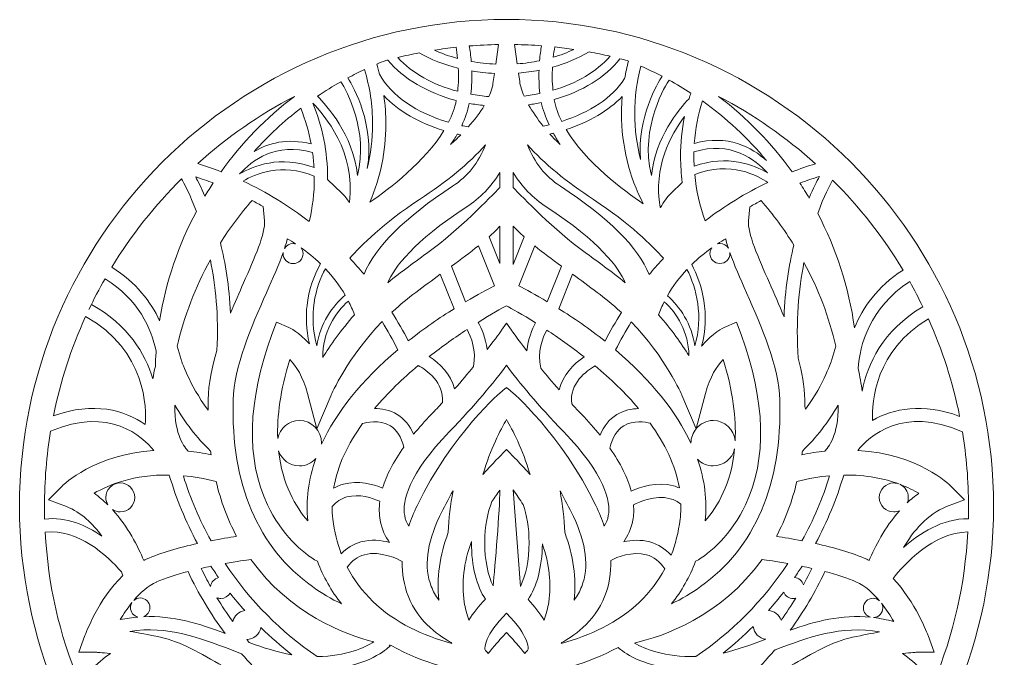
# Model space of a CAD drawing. Header units: millimetres. Extents: x -92 to 553, y -779 to 225.
# Drawn here: x 248.2 to 553, y 21.8 to 221.8 of the extents above; entities that cross this region are included whole.
import ezdxf

# ---------------------------------------------------------------- set-up
doc = ezdxf.new("R2010")
doc.units = ezdxf.units.MM
doc.header["$MEASUREMENT"] = 0
doc.layers.add('Layer 3', color=7, linetype='Continuous')

msp = doc.modelspace()

# ---------------------------------------------------------------- linework, layer by layer
at = {"layer": 'Layer 3', "lineweight": 0}
for points, knots in [([(400.56, 221.85), (316.52, 221.85), (248.16, 153.48), (248.16, 69.45), (248.16, -14.2), (316.11, -82.5), (399.7, -82.95), (399.7, -82.95), (401.47, -82.95), (401.47, -82.95), (485.03, -82.46), (552.96, -14.18), (552.96, 69.45), (552.96, 153.48), (484.59, 221.85), (400.56, 221.85)], [0, 0, 0, 0, 1, 1, 1, 2, 2, 2, 3, 3, 3, 4, 4, 4, 5, 5, 5, 5]), ([(398.06, 214.01), (398.06, 214.01), (397.18, 207.86), (397.18, 207.86), (394.57, 207.97), (392, 208.25), (389.51, 208.7), (389.36, 210.52), (389.15, 212.17), (388.91, 213.56), (391.94, 213.8), (394.99, 213.95), (398.06, 214.01)], [0, 0, 0, 0, 1, 1, 1, 2, 2, 2, 3, 3, 3, 4, 4, 4, 4]), ([(411.49, 213.61), (411.27, 212.27), (411.06, 210.68), (410.91, 208.94), (408.64, 208.47), (406.3, 208.12), (403.92, 207.94), (403.92, 207.94), (403.05, 214.01), (403.05, 214.01), (405.89, 213.96), (408.7, 213.82), (411.49, 213.61)], [0, 0, 0, 0, 1, 1, 1, 2, 2, 2, 3, 3, 3, 4, 4, 4, 4]), ([(373.22, 211.4), (376.89, 209.33), (381.03, 207.7), (385.48, 206.59), (385.59, 204.34), (385.56, 201.89), (385.28, 199.35), (377.53, 201.41), (370.93, 205.11), (366.55, 209.93), (368.75, 210.47), (370.97, 210.97), (373.22, 211.4)], [0, 0, 0, 0, 1, 1, 1, 2, 2, 2, 3, 3, 3, 4, 4, 4, 4]), ([(384.76, 213.16), (384.93, 212.14), (385.1, 210.96), (385.24, 209.66), (382.7, 210.34), (380.27, 211.2), (377.99, 212.23), (380.23, 212.59), (382.49, 212.91), (384.76, 213.16)], [0, 0, 0, 0, 1, 1, 1, 2, 2, 2, 3, 3, 3, 3]), ([(414.94, 206.93), (419.1, 208.07), (422.97, 209.67), (426.41, 211.67), (428.61, 211.27), (430.79, 210.83), (432.95, 210.34), (428.8, 205.57), (422.52, 201.86), (415.09, 199.69), (414.83, 202.23), (414.82, 204.69), (414.94, 206.93)], [0, 0, 0, 0, 1, 1, 1, 2, 2, 2, 3, 3, 3, 4, 4, 4, 4]), ([(415.65, 213.23), (417.67, 213.01), (419.68, 212.76), (421.67, 212.46), (419.62, 211.51), (417.46, 210.67), (415.19, 210), (415.33, 211.19), (415.49, 212.28), (415.65, 213.23)], [0, 0, 0, 0, 1, 1, 1, 2, 2, 2, 3, 3, 3, 3]), ([(362.76, 208.98), (362.98, 209.04), (363.2, 209.09), (363.42, 209.15), (368.22, 203.29), (375.84, 198.83), (384.85, 196.48), (384.39, 194.16), (383.54, 191.88), (382.41, 189.65), (372.48, 192.54), (364.57, 197.88), (360.83, 204.7), (360.56, 205.76), (360.26, 206.82), (359.93, 207.86), (360.86, 208.25), (361.81, 208.62), (362.76, 208.98)], [0, 0, 0, 0, 1, 1, 1, 2, 2, 2, 3, 3, 3, 4, 4, 4, 5, 5, 5, 6, 6, 6, 6]), ([(436.07, 209.55), (436.83, 209.36), (437.6, 209.19), (438.35, 208.98), (438.48, 208.93), (438.6, 208.88), (438.73, 208.83), (438.24, 207.03), (437.86, 205.2), (437.53, 203.35), (433.69, 197.4), (426.6, 192.7), (417.82, 189.95), (416.73, 192.16), (415.91, 194.43), (415.49, 196.72), (415.49, 196.74), (415.49, 196.76), (415.49, 196.78), (424.19, 199.26), (431.5, 203.75), (436.07, 209.55)], [0, 0, 0, 0, 1, 1, 1, 2, 2, 2, 3, 3, 3, 4, 4, 4, 5, 5, 5, 6, 6, 6, 7, 7, 7, 7]), ([(356.1, 206.16), (357.79, 200.69), (358.66, 194.96), (358.66, 189.04), (358.66, 184.34), (358.08, 179.7), (357, 175.24), (359.26, 188.9), (352.88, 200.44), (350.94, 203.56), (352.64, 204.47), (354.35, 205.35), (356.1, 206.16)], [0, 0, 0, 0, 1, 1, 1, 2, 2, 2, 3, 3, 3, 4, 4, 4, 4]), ([(389.69, 205.72), (392, 205.33), (394.36, 205.08), (396.77, 204.97), (396.77, 204.97), (396.4, 202.39), (396.4, 202.39), (396.25, 200.93), (395.78, 199.36), (395.06, 197.71), (393.12, 197.86), (391.22, 198.11), (389.37, 198.44), (389.67, 200.98), (389.75, 203.44), (389.69, 205.72)], [0, 0, 0, 0, 1, 1, 1, 2, 2, 2, 3, 3, 3, 4, 4, 4, 5, 5, 5, 5]), ([(411.01, 198.68), (409.4, 198.34), (407.75, 198.07), (406.06, 197.88), (405.32, 199.56), (404.84, 201.11), (404.7, 202.46), (404.7, 202.46), (404.33, 205.06), (404.33, 205.06), (406.51, 205.24), (408.63, 205.55), (410.73, 205.95), (410.65, 203.68), (410.71, 201.22), (411.01, 198.68)], [0, 0, 0, 0, 1, 1, 1, 2, 2, 2, 3, 3, 3, 4, 4, 4, 5, 5, 5, 5]), ([(442.6, 207.25), (444.86, 206.27), (447.06, 205.19), (449.23, 204.06), (447.91, 202.04), (441.39, 191.29), (442.51, 178.03), (441.34, 182.65), (440.7, 187.48), (440.7, 192.41), (440.7, 197.48), (441.34, 202.45), (442.6, 207.25)], [0, 0, 0, 0, 1, 1, 1, 2, 2, 2, 3, 3, 3, 4, 4, 4, 4]), ([(348.75, 202.36), (350.49, 199.52), (357.41, 187.04), (353.97, 173.05), (352.49, 185.92), (344.28, 194.97), (341.4, 197.79), (343.78, 199.41), (346.23, 200.93), (348.75, 202.36)], [0, 0, 0, 0, 1, 1, 1, 2, 2, 2, 3, 3, 3, 3]), ([(458.26, 198.8), (458.06, 198.22), (457.88, 197.63), (457.7, 197.04), (454.35, 193.57), (447.25, 184.94), (445.88, 173.05), (442.13, 188.29), (450.68, 201.74), (451.44, 202.88), (453.76, 201.6), (456.04, 200.24), (458.26, 198.8)], [0, 0, 0, 0, 1, 1, 1, 2, 2, 2, 3, 3, 3, 4, 4, 4, 4]), ([(334.17, 197.77), (325.39, 191.1), (317.66, 183.14), (311.22, 174.18), (308.82, 175.11), (306.39, 175.96), (303.92, 176.72), (313.03, 184.95), (323.19, 192.04), (334.17, 197.77)], [0, 0, 0, 0, 1, 1, 1, 2, 2, 2, 3, 3, 3, 3]), ([(351.4, 164.54), (350.68, 165.65), (349.88, 166.66), (348.99, 167.51), (348.99, 167.51), (344.56, 171.78), (344.56, 171.78), (344.56, 171.91), (344.57, 172.04), (344.57, 172.17), (344.57, 180.4), (343, 188.3), (339.95, 195.69), (343.46, 192.11), (353.55, 180.26), (351.4, 164.54)], [0, 0, 0, 0, 1, 1, 1, 2, 2, 2, 3, 3, 3, 4, 4, 4, 5, 5, 5, 5]), ([(362.17, 198.01), (366.68, 193.2), (373.25, 189.42), (380.97, 187.06), (374.97, 177.3), (364.06, 168.95), (357.82, 164.69), (361.05, 172.23), (362.81, 180.54), (362.81, 189.04), (362.81, 192.08), (362.59, 195.07), (362.17, 198.01)], [0, 0, 0, 0, 1, 1, 1, 2, 2, 2, 3, 3, 3, 4, 4, 4, 4]), ([(388.91, 195.58), (390.44, 195.3), (392, 195.07), (393.6, 194.91), (392.32, 192.77), (390.64, 190.52), (388.58, 188.22), (387.89, 188.34), (387.2, 188.46), (386.53, 188.6), (387.61, 190.87), (388.43, 193.2), (388.91, 195.58)], [0, 0, 0, 0, 1, 1, 1, 2, 2, 2, 3, 3, 3, 4, 4, 4, 4]), ([(412.03, 188.48), (410.23, 190.72), (408.66, 192.99), (407.45, 195.14), (408.8, 195.32), (410.14, 195.54), (411.45, 195.81), (411.85, 193.75), (412.79, 191.3), (413.92, 188.9), (413.3, 188.75), (412.67, 188.6), (412.03, 188.48)], [0, 0, 0, 0, 1, 1, 1, 2, 2, 2, 3, 3, 3, 4, 4, 4, 4]), ([(443.35, 164.16), (437.22, 168.28), (425.44, 177.05), (419.23, 187.37), (426.39, 189.71), (432.5, 193.29), (436.8, 197.78), (436.65, 196.01), (436.54, 194.22), (436.54, 192.41), (436.54, 182.35), (438.95, 172.65), (443.35, 164.16)], [0, 0, 0, 0, 1, 1, 1, 2, 2, 2, 3, 3, 3, 4, 4, 4, 4]), ([(461.84, 196.35), (469.32, 191.01), (476.06, 184.72), (481.93, 177.67), (477.37, 181.79), (469.81, 185.95), (459.33, 183.03), (459.65, 187.59), (460.48, 192.05), (461.84, 196.35)], [0, 0, 0, 0, 1, 1, 1, 2, 2, 2, 3, 3, 3, 3]), ([(497.24, 176.68), (494.76, 175.92), (492.32, 175.08), (489.91, 174.14), (483.47, 183.12), (475.73, 191.09), (466.94, 197.77), (477.93, 192.04), (488.11, 184.93), (497.24, 176.68)], [0, 0, 0, 0, 1, 1, 1, 2, 2, 2, 3, 3, 3, 3]), ([(339.43, 182.87), (331.96, 184.79), (326, 183.12), (321.59, 180.48), (326.01, 185.44), (330.88, 189.99), (336.15, 194.04), (337.63, 190.44), (338.72, 186.71), (339.43, 182.87)], [0, 0, 0, 0, 1, 1, 1, 2, 2, 2, 3, 3, 3, 3]), ([(455.03, 178.92), (455.03, 176.18), (455.22, 173.49), (455.56, 170.83), (455.56, 170.83), (452.11, 167.51), (452.11, 167.51), (450.82, 166.27), (449.71, 164.72), (448.77, 162.94), (448.73, 163), (448.71, 163.06), (448.67, 163.12), (446.42, 175.52), (451.9, 185.65), (456.29, 191.47), (455.45, 187.38), (455.03, 183.18), (455.03, 178.92)], [0, 0, 0, 0, 1, 1, 1, 2, 2, 2, 3, 3, 3, 4, 4, 4, 5, 5, 5, 6, 6, 6, 6]), ([(383.08, 182.71), (383.82, 183.77), (384.51, 184.85), (385.14, 185.95), (385.5, 185.87), (385.85, 185.78), (386.22, 185.71), (385.23, 184.71), (384.19, 183.71), (383.08, 182.71)], [0, 0, 0, 0, 1, 1, 1, 2, 2, 2, 3, 3, 3, 3]), ([(415.26, 186.25), (415.95, 184.97), (416.65, 183.75), (417.31, 182.71), (416.21, 183.76), (415.16, 184.86), (414.16, 185.98), (414.53, 186.07), (414.89, 186.16), (415.26, 186.25)], [0, 0, 0, 0, 1, 1, 1, 2, 2, 2, 3, 3, 3, 3]), ([(340.32, 175.47), (329.73, 179.5), (321.19, 175.95), (317.05, 173.48), (320.81, 177.68), (328.46, 183.58), (339.87, 180.16), (340.08, 178.61), (340.23, 177.05), (340.32, 175.47)], [0, 0, 0, 0, 1, 1, 1, 2, 2, 2, 3, 3, 3, 3]), ([(459.21, 180.4), (470.75, 183.98), (478.48, 178.02), (482.27, 173.79), (478.16, 176.24), (469.73, 179.75), (459.27, 175.88), (459.21, 176.89), (459.18, 177.9), (459.18, 178.92), (459.18, 179.41), (459.2, 179.9), (459.21, 180.4)], [0, 0, 0, 0, 1, 1, 1, 2, 2, 2, 3, 3, 3, 4, 4, 4, 4]), ([(373.3, 165.45), (381.71, 170.93), (388.8, 176.8), (394.03, 182.61), (391.85, 177.06), (388.39, 172.71), (383.7, 169.65), (368.68, 159.82), (359.38, 150.57), (355.98, 142.09), (354.53, 143.81), (353.03, 145.48), (351.49, 147.11), (354.96, 151.02), (362.05, 158.12), (373.3, 165.45)], [0, 0, 0, 0, 1, 1, 1, 2, 2, 2, 3, 3, 3, 4, 4, 4, 5, 5, 5, 5]), ([(427.81, 165.45), (439.09, 158.1), (446.2, 150.97), (449.66, 147.07), (449.54, 146.93), (449.43, 146.78), (449.31, 146.64), (447.89, 145.12), (446.51, 143.57), (445.18, 141.97), (441.81, 150.49), (432.5, 159.78), (417.41, 169.65), (412.72, 172.71), (409.26, 177.06), (407.08, 182.61), (412.32, 176.8), (419.4, 170.93), (427.81, 165.45)], [0, 0, 0, 0, 1, 1, 1, 2, 2, 2, 3, 3, 3, 4, 4, 4, 5, 5, 5, 6, 6, 6, 6]), ([(338.82, 158.55), (332.41, 163.51), (325.47, 167.77), (318.12, 171.22), (321.84, 173.5), (330.1, 177.11), (340.37, 172.77), (340.37, 172.77), (340.4, 172.84), (340.4, 172.84), (340.4, 172.62), (340.42, 172.4), (340.42, 172.17), (340.42, 167.53), (339.88, 162.97), (338.82, 158.55)], [0, 0, 0, 0, 1, 1, 1, 2, 2, 2, 3, 3, 3, 4, 4, 4, 5, 5, 5, 5]), ([(462.75, 158.82), (461.03, 163.45), (459.93, 168.29), (459.46, 173.28), (470.64, 177.75), (479.37, 172.86), (482.29, 170.82), (475.37, 167.5), (468.81, 163.48), (462.75, 158.82)], [0, 0, 0, 0, 1, 1, 1, 2, 2, 2, 3, 3, 3, 3]), ([(398.48, 169.24), (395.66, 166.3), (385.16, 155.55), (376.36, 149.19), (372.04, 146.07), (367.59, 142.85), (363.45, 139.45), (365.49, 144.27), (371.41, 152.27), (387.97, 163.1), (392.3, 165.93), (395.81, 169.56), (398.48, 173.92), (398.48, 173.92), (398.48, 169.24), (398.48, 169.24)], [0, 0, 0, 0, 1, 1, 1, 2, 2, 2, 3, 3, 3, 4, 4, 4, 5, 5, 5, 5]), ([(402.63, 173.92), (405.3, 169.56), (408.81, 165.93), (413.14, 163.1), (429.7, 152.27), (435.62, 144.27), (437.66, 139.45), (433.51, 142.86), (429.07, 146.07), (424.75, 149.19), (415.96, 155.55), (405.46, 166.29), (402.63, 169.24), (402.63, 169.24), (402.63, 173.92), (402.63, 173.92)], [0, 0, 0, 0, 1, 1, 1, 2, 2, 2, 3, 3, 3, 4, 4, 4, 5, 5, 5, 5]), ([(298.87, 171.93), (299.53, 170.79), (301.45, 167.29), (303.52, 161.77), (297.91, 151.25), (293.95, 139.73), (292.01, 127.54), (289.3, 133.41), (284.71, 139.48), (277.02, 144.28), (283.17, 154.36), (290.52, 163.64), (298.87, 171.93)], [0, 0, 0, 0, 1, 1, 1, 2, 2, 2, 3, 3, 3, 4, 4, 4, 4]), ([(308.79, 170.67), (307.89, 169.3), (307.03, 167.9), (306.18, 166.49), (305.05, 169.15), (304.03, 171.19), (303.29, 172.55), (305.14, 171.97), (306.98, 171.36), (308.79, 170.67)], [0, 0, 0, 0, 1, 1, 1, 2, 2, 2, 3, 3, 3, 3]), ([(495.26, 165.95), (494.33, 167.53), (493.36, 169.09), (492.35, 170.62), (494.35, 171.38), (496.4, 172.05), (498.45, 172.69), (497.66, 171.24), (496.52, 168.96), (495.26, 165.95)], [0, 0, 0, 0, 1, 1, 1, 2, 2, 2, 3, 3, 3, 3]), ([(524.64, 143.38), (516.54, 138.17), (511.97, 131.55), (509.44, 125.31), (507.67, 138.08), (503.71, 150.16), (497.93, 161.15), (499.91, 166.53), (501.78, 170.11), (502.6, 171.57), (511.04, 163.13), (518.46, 153.67), (524.64, 143.38)], [0, 0, 0, 0, 1, 1, 1, 2, 2, 2, 3, 3, 3, 4, 4, 4, 4]), ([(320.93, 165.18), (322.11, 164.56), (323.27, 163.92), (324.42, 163.25), (324.42, 163.25), (324.85, 158.78), (324.85, 158.78), (325.2, 155.05), (321.69, 147.11), (318.29, 139.42), (316.94, 136.36), (315.54, 133.19), (314.2, 129.95), (313.82, 138.32), (312.58, 145.69), (311.03, 151.9), (313.96, 156.55), (317.27, 160.99), (320.93, 165.18)], [0, 0, 0, 0, 1, 1, 1, 2, 2, 2, 3, 3, 3, 4, 4, 4, 5, 5, 5, 6, 6, 6, 6]), ([(487.41, 128.71), (485.93, 132.38), (484.34, 135.98), (482.82, 139.44), (479.42, 147.11), (475.91, 155.05), (476.27, 158.78), (476.27, 158.78), (476.68, 163.17), (476.68, 163.17), (477.84, 163.84), (479.02, 164.5), (480.2, 165.13), (484.03, 160.76), (487.45, 156.11), (490.48, 151.24), (488.92, 144.86), (487.72, 137.3), (487.41, 128.71)], [0, 0, 0, 0, 1, 1, 1, 2, 2, 2, 3, 3, 3, 4, 4, 4, 5, 5, 5, 6, 6, 6, 6]), ([(395.11, 153.84), (396.33, 154.94), (397.46, 156.04), (398.48, 157.15), (398.48, 157.15), (398.48, 145.44), (398.48, 145.44), (398.48, 145.44), (395.11, 153.84), (395.11, 153.84)], [0, 0, 0, 0, 1, 1, 1, 2, 2, 2, 3, 3, 3, 3]), ([(402.63, 157.15), (403.67, 156.02), (404.83, 154.89), (406.08, 153.77), (406.08, 153.77), (402.63, 145.16), (402.63, 145.16), (402.63, 145.16), (402.63, 157.15), (402.63, 157.15)], [0, 0, 0, 0, 1, 1, 1, 2, 2, 2, 3, 3, 3, 3]), ([(331.1, 150.17), (331.43, 151.2), (331.74, 152.21), (331.97, 153.17), (332.78, 152.71), (333.66, 152.17), (334.58, 151.57), (334.32, 151.64), (334.05, 151.69), (333.77, 151.69), (332.63, 151.69), (331.65, 151.08), (331.1, 150.17)], [0, 0, 0, 0, 1, 1, 1, 2, 2, 2, 3, 3, 3, 4, 4, 4, 4]), ([(469.98, 150.28), (469.42, 151.14), (468.46, 151.71), (467.35, 151.71), (467.09, 151.71), (466.84, 151.67), (466.59, 151.61), (467.49, 152.2), (468.35, 152.72), (469.14, 153.17), (469.37, 152.24), (469.66, 151.27), (469.98, 150.28)], [0, 0, 0, 0, 1, 1, 1, 2, 2, 2, 3, 3, 3, 4, 4, 4, 4]), ([(338.14, 132.34), (337.77, 129.03), (337.77, 124.82), (338.91, 120.25), (335.63, 123.95), (332.59, 125.36), (332.4, 125.44), (332.4, 125.44), (328.58, 127.13), (328.58, 127.13), (328.58, 127.13), (327.15, 123.2), (327.15, 123.2), (319.49, 102.21), (319.02, 84.28), (325.76, 69.91), (330.07, 60.72), (336.81, 54.69), (341.41, 52.22), (343.21, 47.37), (345.74, 42.9), (348.96, 38.89), (345.72, 40.44), (342.66, 42.25), (339.82, 44.29), (322.71, 56.58), (314.36, 76.21), (315.01, 102.62), (315.27, 113.25), (320.67, 125.48), (325.46, 136.31), (327.5, 140.93), (329.35, 145.13), (330.67, 148.9), (330.66, 148.78), (330.64, 148.67), (330.64, 148.55), (330.64, 146.82), (332.04, 145.42), (333.77, 145.42), (335.5, 145.42), (336.91, 146.82), (336.91, 148.55), (336.91, 149.24), (336.68, 149.87), (336.3, 150.39), (338.24, 149.02), (340.31, 147.34), (342.36, 145.36), (340.24, 141.74), (338.67, 137.05), (338.14, 132.34)], [0, 0, 0, 0, 1, 1, 1, 2, 2, 2, 3, 3, 3, 4, 4, 4, 5, 5, 5, 6, 6, 6, 7, 7, 7, 8, 8, 8, 9, 9, 9, 10, 10, 10, 11, 11, 11, 12, 12, 12, 13, 13, 13, 14, 14, 14, 15, 15, 15, 16, 16, 16, 17, 17, 17, 17]), ([(396.78, 138.51), (394.64, 137.4), (391.49, 135.7), (387.77, 133.49), (387.77, 133.49), (383.32, 144.58), (383.32, 144.58), (386.3, 146.75), (389.16, 148.88), (391.77, 151), (391.77, 151), (396.78, 138.51), (396.78, 138.51)], [0, 0, 0, 0, 1, 1, 1, 2, 2, 2, 3, 3, 3, 4, 4, 4, 4]), ([(413.32, 133.5), (409.67, 135.67), (406.56, 137.36), (404.42, 138.46), (404.42, 138.46), (409.42, 150.93), (409.42, 150.93), (412.01, 148.84), (414.83, 146.73), (417.77, 144.59), (417.77, 144.59), (413.32, 133.5), (413.32, 133.5)], [0, 0, 0, 0, 1, 1, 1, 2, 2, 2, 3, 3, 3, 4, 4, 4, 4]), ([(464.8, 150.38), (464.44, 149.87), (464.22, 149.25), (464.22, 148.58), (464.22, 146.85), (465.62, 145.45), (467.35, 145.45), (469.08, 145.45), (470.48, 146.85), (470.48, 148.58), (470.48, 148.68), (470.46, 148.76), (470.46, 148.86), (471.78, 145.09), (473.63, 140.9), (475.67, 136.27), (480.44, 125.48), (485.84, 113.25), (486.1, 102.62), (486.75, 76.21), (478.4, 56.58), (461.29, 44.29), (458.45, 42.25), (455.39, 40.44), (452.15, 38.89), (455.37, 42.9), (457.9, 47.37), (459.7, 52.22), (464.3, 54.69), (471.04, 60.72), (475.35, 69.91), (482.09, 84.28), (481.62, 102.21), (473.96, 123.2), (473.96, 123.2), (472.53, 127.13), (472.53, 127.13), (472.53, 127.13), (468.71, 125.44), (468.71, 125.44), (468.52, 125.35), (465.11, 123.79), (461.62, 119.57), (464.3, 129.47), (461.86, 139.15), (458.5, 145.11), (460.62, 147.19), (462.78, 148.95), (464.8, 150.38)], [0, 0, 0, 0, 1, 1, 1, 2, 2, 2, 3, 3, 3, 4, 4, 4, 5, 5, 5, 6, 6, 6, 7, 7, 7, 8, 8, 8, 9, 9, 9, 10, 10, 10, 11, 11, 11, 12, 12, 12, 13, 13, 13, 14, 14, 14, 15, 15, 15, 16, 16, 16, 16]), ([(309.95, 118.26), (308.39, 113.08), (307.32, 107.88), (307.19, 102.81), (307.17, 101.74), (307.16, 100.65), (307.16, 99.56), (301.08, 107.83), (298.74, 115.35), (298.72, 115.42), (298.72, 115.42), (297.5, 119.52), (297.5, 119.52), (299.7, 128.97), (303.19, 138.07), (307.88, 146.57), (309.51, 138.64), (310.52, 129.1), (309.95, 118.26)], [0, 0, 0, 0, 1, 1, 1, 2, 2, 2, 3, 3, 3, 4, 4, 4, 5, 5, 5, 6, 6, 6, 6]), ([(341.25, 119.63), (338.52, 128.99), (340.74, 138.18), (343.87, 143.83), (346.3, 141.26), (348.38, 138.49), (350.08, 135.55), (346.13, 132.23), (342.2, 126.63), (341.25, 119.63)], [0, 0, 0, 0, 1, 1, 1, 2, 2, 2, 3, 3, 3, 3]), ([(457, 143.58), (460.06, 137.91), (462.18, 128.85), (459.49, 119.63), (458.56, 126.48), (454.77, 132), (450.91, 135.34), (452.57, 138.26), (454.62, 141.02), (457, 143.58)], [0, 0, 0, 0, 1, 1, 1, 2, 2, 2, 3, 3, 3, 3]), ([(502.39, 115.43), (502.37, 115.35), (500.1, 108.02), (494.13, 99.81), (494.07, 100.1), (494, 100.4), (493.94, 100.69), (493.93, 101.4), (493.93, 102.11), (493.92, 102.81), (493.81, 107.07), (493.04, 111.42), (491.87, 115.77), (491.03, 127.27), (491.98, 137.4), (493.65, 145.79), (498.12, 137.52), (501.48, 128.69), (503.61, 119.52), (503.61, 119.52), (502.39, 115.43), (502.39, 115.43)], [0, 0, 0, 0, 1, 1, 1, 2, 2, 2, 3, 3, 3, 4, 4, 4, 5, 5, 5, 6, 6, 6, 7, 7, 7, 7]), ([(274.92, 140.69), (285.41, 134.12), (289.44, 125.1), (290.92, 118.03), (290.8, 116.43), (290.71, 114.83), (290.67, 113.21), (290.35, 111.88), (290.1, 110.62), (289.87, 109.39), (287.5, 117.2), (282.22, 126.24), (270.72, 132.57), (270.72, 132.57), (269.86, 131), (269.86, 131), (271.43, 134.3), (273.11, 137.53), (274.92, 140.69)], [0, 0, 0, 0, 1, 1, 1, 2, 2, 2, 3, 3, 3, 4, 4, 4, 5, 5, 5, 6, 6, 6, 6]), ([(384.17, 131.3), (379.69, 128.49), (374.69, 125.09), (369.81, 121.19), (368.24, 124.28), (366.53, 127.29), (364.69, 130.2), (364.81, 130.32), (364.94, 130.43), (365.06, 130.55), (369.51, 134.54), (374.73, 138.36), (379.85, 142.07), (379.85, 142.07), (384.17, 131.3), (384.17, 131.3)], [0, 0, 0, 0, 1, 1, 1, 2, 2, 2, 3, 3, 3, 4, 4, 4, 5, 5, 5, 5]), ([(431.41, 121.11), (426.49, 125.04), (421.44, 128.48), (416.92, 131.31), (416.92, 131.31), (421.24, 142.08), (421.24, 142.08), (426.36, 138.37), (431.58, 134.55), (436.05, 130.55), (436.21, 130.4), (436.37, 130.26), (436.53, 130.11), (434.68, 127.2), (432.97, 124.2), (431.41, 121.11)], [0, 0, 0, 0, 1, 1, 1, 2, 2, 2, 3, 3, 3, 4, 4, 4, 5, 5, 5, 5]), ([(530.81, 131.91), (518.22, 124.51), (513.49, 113.8), (511.82, 105.52), (511.57, 107.71), (511.16, 110.06), (510.58, 112.59), (511.1, 119.76), (514.07, 131.58), (526.72, 139.78), (528.16, 137.2), (529.52, 134.58), (530.81, 131.91)], [0, 0, 0, 0, 1, 1, 1, 2, 2, 2, 3, 3, 3, 4, 4, 4, 4]), ([(351.08, 133.71), (351.79, 132.31), (352.43, 130.89), (352.98, 129.42), (348.64, 124.51), (345.36, 119.71), (343.1, 116), (342.94, 123.84), (346.97, 130.14), (351.08, 133.71)], [0, 0, 0, 0, 1, 1, 1, 2, 2, 2, 3, 3, 3, 3]), ([(409.68, 126.86), (408.58, 124.86), (407.29, 121.83), (406.91, 118.15), (404.02, 121.87), (402.24, 124.34), (402.08, 124.57), (402.08, 124.57), (400.56, 126.72), (400.56, 126.72), (400.56, 126.72), (399.03, 124.56), (399.03, 124.56), (398.87, 124.34), (397.21, 122.03), (394.49, 118.53), (394.06, 122.13), (392.76, 125.08), (391.68, 127.02), (395.82, 129.61), (399.04, 131.4), (400.56, 132.21), (402.1, 131.38), (405.42, 129.54), (409.68, 126.86)], [0, 0, 0, 0, 1, 1, 1, 2, 2, 2, 3, 3, 3, 4, 4, 4, 5, 5, 5, 6, 6, 6, 7, 7, 7, 8, 8, 8, 8]), ([(449.92, 133.48), (453.83, 129.98), (457.58, 124), (457.63, 116.61), (455.39, 120.23), (452.23, 124.79), (448.13, 129.42), (448.65, 130.81), (449.25, 132.16), (449.92, 133.48)], [0, 0, 0, 0, 1, 1, 1, 2, 2, 2, 3, 3, 3, 3]), ([(268.85, 128.85), (287.96, 118.26), (287.89, 99.86), (287.52, 95.07), (281.07, 99.54), (271.36, 102.3), (258.79, 97.78), (260.97, 108.62), (264.37, 119.02), (268.85, 128.85)], [0, 0, 0, 0, 1, 1, 1, 2, 2, 2, 3, 3, 3, 3]), ([(542.36, 97.6), (530.76, 101.92), (521.56, 100.05), (515.07, 96.3), (514.86, 102.31), (516.02, 118.23), (532.58, 128.13), (536.92, 118.45), (540.23, 108.23), (542.36, 97.6)], [0, 0, 0, 0, 1, 1, 1, 2, 2, 2, 3, 3, 3, 3]), ([(366.53, 118.47), (355.25, 108.82), (347.25, 98.84), (342.68, 88.87), (342.68, 88.98), (342.71, 89.08), (342.71, 89.19), (342.71, 93.12), (339.6, 96.3), (335.76, 96.3), (332.42, 96.3), (329.63, 93.89), (328.96, 90.67), (328.73, 97.55), (329.74, 105.74), (332.77, 115.44), (334.68, 113.37), (336.92, 109.99), (338.29, 104.75), (338.29, 104.75), (341.18, 93.68), (341.18, 93.68), (341.18, 93.68), (345.66, 104.21), (345.66, 104.21), (345.72, 104.34), (350.91, 116.29), (361.63, 127.25), (363.4, 124.41), (365.04, 121.49), (366.53, 118.47)], [0, 0, 0, 0, 1, 1, 1, 2, 2, 2, 3, 3, 3, 4, 4, 4, 5, 5, 5, 6, 6, 6, 7, 7, 7, 8, 8, 8, 9, 9, 9, 10, 10, 10, 10]), ([(455.45, 104.21), (455.45, 104.21), (459.91, 93.71), (459.91, 93.71), (458.91, 92.48), (458.28, 90.92), (458.28, 89.19), (458.28, 89.18), (458.28, 89.18), (458.28, 89.17), (453.7, 99.01), (445.79, 108.85), (434.69, 118.38), (436.18, 121.39), (437.81, 124.32), (439.58, 127.16), (450.24, 116.22), (455.39, 104.34), (455.45, 104.21)], [0, 0, 0, 0, 1, 1, 1, 2, 2, 2, 3, 3, 3, 4, 4, 4, 5, 5, 5, 6, 6, 6, 6]), ([(376.39, 116.32), (380.53, 119.57), (384.59, 122.43), (388.2, 124.8), (389.52, 122.45), (391.16, 118.27), (390.23, 113.17), (388.46, 111), (386.47, 108.64), (384.32, 106.18), (383.15, 110.78), (379.67, 114.21), (376.39, 116.32)], [0, 0, 0, 0, 1, 1, 1, 2, 2, 2, 3, 3, 3, 4, 4, 4, 4]), ([(413.15, 124.63), (416.74, 122.27), (420.76, 119.43), (424.86, 116.2), (421.57, 114.04), (418.13, 110.53), (417.06, 105.87), (414.97, 108.25), (413.04, 110.54), (411.3, 112.66), (410.17, 117.88), (411.8, 122.17), (413.15, 124.63)], [0, 0, 0, 0, 1, 1, 1, 2, 2, 2, 3, 3, 3, 4, 4, 4, 4]), ([(366.36, 98.17), (363.97, 99.63), (361.4, 100.04), (359.21, 100.02), (363.38, 104.96), (368.14, 109.49), (372.95, 113.51), (375.5, 112.11), (381.09, 108.27), (380.51, 101.93), (379.39, 100.71), (378.24, 99.48), (377.06, 98.24), (375.01, 96.11), (373.16, 94.02), (371.49, 91.97), (370.32, 94.71), (368.61, 96.8), (366.36, 98.17)], [0, 0, 0, 0, 1, 1, 1, 2, 2, 2, 3, 3, 3, 4, 4, 4, 5, 5, 5, 6, 6, 6, 6]), ([(401.75, 105.65), (401.75, 105.65), (400.56, 106.65), (400.56, 106.65), (400.56, 106.65), (399.37, 105.66), (399.37, 105.66), (399.21, 105.53), (383.36, 92.17), (372.57, 69.63), (371.54, 67.46), (370.66, 65.31), (369.96, 63.2), (369.33, 64.19), (368.91, 65.31), (368.69, 66.53), (367.91, 71.07), (369.71, 79.31), (382.7, 92.83), (390.65, 101.11), (396.65, 108.09), (400.56, 113.6), (404.46, 108.09), (410.46, 101.11), (418.41, 92.83), (431.4, 79.31), (433.2, 71.07), (432.42, 66.53), (432.2, 65.31), (431.78, 64.19), (431.15, 63.2), (430.45, 65.31), (429.57, 67.47), (428.54, 69.64), (417.75, 92.17), (401.9, 105.53), (401.75, 105.65)], [0, 0, 0, 0, 1, 1, 1, 2, 2, 2, 3, 3, 3, 4, 4, 4, 5, 5, 5, 6, 6, 6, 7, 7, 7, 8, 8, 8, 9, 9, 9, 10, 10, 10, 11, 11, 11, 12, 12, 12, 12]), ([(429.83, 91.71), (428.11, 93.84), (426.19, 96.02), (424.05, 98.24), (423, 99.34), (421.98, 100.43), (420.98, 101.51), (420.13, 107.94), (425.6, 111.88), (428.29, 113.4), (433.05, 109.41), (437.77, 104.91), (441.9, 100.01), (439.79, 99.99), (437.35, 99.56), (435.08, 98.17), (432.76, 96.75), (431, 94.59), (429.83, 91.71)], [0, 0, 0, 0, 1, 1, 1, 2, 2, 2, 3, 3, 3, 4, 4, 4, 5, 5, 5, 6, 6, 6, 6]), ([(465.23, 96.3), (463.1, 96.3), (461.22, 95.3), (459.95, 93.76), (459.95, 93.76), (462.82, 104.75), (462.82, 104.75), (464.2, 110), (466.43, 113.38), (468.34, 115.44), (471.48, 105.38), (472.45, 96.94), (472.11, 89.91), (471.76, 93.49), (468.83, 96.3), (465.23, 96.3)], [0, 0, 0, 0, 1, 1, 1, 2, 2, 2, 3, 3, 3, 4, 4, 4, 5, 5, 5, 5]), ([(255.97, 69.45), (255.97, 77.45), (256.64, 85.31), (257.91, 92.97), (276.34, 100.84), (286.67, 91.27), (290.19, 86.91), (271.65, 85.67), (261.9, 76.17), (261.47, 75.75), (261.47, 75.75), (257.21, 71.47), (257.21, 71.47), (257.21, 71.47), (262.85, 69.33), (262.85, 69.33), (267.44, 67.6), (271.1, 64.01), (273.94, 60.11), (268.98, 63.56), (262.83, 66.16), (256.03, 65.46), (255.99, 66.78), (255.97, 68.11), (255.97, 69.45)], [0, 0, 0, 0, 1, 1, 1, 2, 2, 2, 3, 3, 3, 4, 4, 4, 5, 5, 5, 6, 6, 6, 7, 7, 7, 8, 8, 8, 8]), ([(307.95, 86.72), (308, 86.35), (308.05, 85.98), (308.1, 85.6), (305.71, 86.09), (303.32, 86.45), (300.97, 86.7), (300.02, 87.62), (296.53, 91.67), (296.78, 101.07), (299.91, 95.73), (303.66, 90.92), (307.95, 86.72)], [0, 0, 0, 0, 1, 1, 1, 2, 2, 2, 3, 3, 3, 4, 4, 4, 4]), ([(504.33, 101.07), (504.58, 91.66), (501.09, 87.62), (500.14, 86.7), (497.8, 86.45), (495.4, 86.09), (493.01, 85.6), (493.06, 85.98), (493.11, 86.35), (493.16, 86.72), (497.45, 90.92), (501.2, 95.73), (504.33, 101.07)], [0, 0, 0, 0, 1, 1, 1, 2, 2, 2, 3, 3, 3, 4, 4, 4, 4]), ([(524.79, 56.49), (527.83, 61.65), (532.27, 67.06), (538.26, 69.33), (538.26, 69.33), (543.9, 71.47), (543.9, 71.47), (543.9, 71.47), (539.63, 75.75), (539.63, 75.75), (539.21, 76.18), (529.29, 85.82), (510.5, 86.94), (514.07, 91.36), (524.55, 100.99), (543.23, 92.77), (544.48, 85.17), (545.14, 77.38), (545.14, 69.45), (545.14, 68.15), (545.12, 66.85), (545.08, 65.56), (536.93, 65.59), (529.84, 61.06), (524.79, 56.49)], [0, 0, 0, 0, 1, 1, 1, 2, 2, 2, 3, 3, 3, 4, 4, 4, 5, 5, 5, 6, 6, 6, 7, 7, 7, 8, 8, 8, 8]), ([(361.79, 75.15), (358.84, 76.36), (354.15, 77.65), (349.52, 76.36), (348.43, 76.06), (347.41, 75.63), (346.45, 75.08), (347.65, 82.23), (351.01, 89.05), (355.53, 95.32), (356.5, 95.61), (360.81, 96.72), (364.21, 94.62), (366.24, 93.37), (367.65, 91.13), (368.45, 87.99), (365.21, 83.45), (362.99, 79.17), (361.79, 75.15)], [0, 0, 0, 0, 1, 1, 1, 2, 2, 2, 3, 3, 3, 4, 4, 4, 5, 5, 5, 6, 6, 6, 6]), ([(401.88, 85.88), (401.88, 85.88), (400.56, 87.22), (400.56, 87.22), (400.56, 87.22), (399.23, 85.88), (399.23, 85.88), (399.07, 85.72), (396.13, 82.74), (393.17, 79.39), (395.55, 87.39), (398.72, 93.48), (400.56, 96.63), (402.4, 93.46), (405.57, 87.34), (407.94, 79.4), (404.98, 82.75), (402.04, 85.72), (401.88, 85.88)], [0, 0, 0, 0, 1, 1, 1, 2, 2, 2, 3, 3, 3, 4, 4, 4, 5, 5, 5, 6, 6, 6, 6]), ([(437.23, 94.62), (440.27, 96.49), (444.03, 95.81), (445.49, 95.43), (450.03, 89.16), (453.41, 82.35), (454.64, 75.19), (454.06, 75.44), (453.48, 75.66), (452.86, 75.83), (447.67, 77.27), (442.41, 75.47), (439.6, 74.19), (438.51, 78.38), (436.27, 82.87), (432.91, 87.64), (433.69, 90.97), (435.13, 93.32), (437.23, 94.62)], [0, 0, 0, 0, 1, 1, 1, 2, 2, 2, 3, 3, 3, 4, 4, 4, 5, 5, 5, 6, 6, 6, 6]), ([(289.46, 93.62), (289.46, 93.62), (289.46, 93.62), (289.46, 93.62), (289.46, 93.62), (289.46, 93.62), (289.46, 93.62), (289.46, 93.62), (289.46, 93.62), (289.46, 93.62)], [0, 0, 0, 0, 1, 1, 1, 2, 2, 2, 3, 3, 3, 3]), ([(338.41, 64.84), (334.58, 69.21), (330.39, 76.25), (329.24, 86.8), (330.21, 84.05), (332.75, 82.08), (335.76, 82.08), (337.78, 82.08), (339.58, 82.98), (340.85, 84.39), (338.52, 77.81), (337.68, 71.26), (338.41, 64.84)], [0, 0, 0, 0, 1, 1, 1, 2, 2, 2, 3, 3, 3, 4, 4, 4, 4]), ([(460.33, 84.15), (461.59, 82.87), (463.32, 82.08), (465.23, 82.08), (468.47, 82.08), (471.16, 84.35), (471.94, 87.42), (470.89, 76.53), (466.61, 69.29), (462.7, 64.84), (463.42, 71.19), (462.6, 77.66), (460.33, 84.15)], [0, 0, 0, 0, 1, 1, 1, 2, 2, 2, 3, 3, 3, 4, 4, 4, 4]), ([(279.7, 76.75), (277.2, 76.75), (275.17, 74.72), (275.17, 72.21), (275.17, 71.36), (275.42, 70.57), (275.82, 69.89), (274.5, 71.2), (273.06, 72.42), (271.51, 73.51), (276.09, 76.21), (283.92, 79.4), (295.04, 79.22), (297.21, 71.8), (300.16, 64.62), (303.86, 57.79), (298.23, 56.55), (292.34, 54.92), (287.81, 52.86), (287.56, 52.74), (287.3, 52.62), (287.05, 52.5), (285.26, 56.79), (282.08, 63.1), (277.25, 68.4), (277.96, 67.95), (278.8, 67.67), (279.7, 67.67), (282.21, 67.67), (284.24, 69.7), (284.24, 72.21), (284.24, 74.72), (282.21, 76.75), (279.7, 76.75)], [0, 0, 0, 0, 1, 1, 1, 2, 2, 2, 3, 3, 3, 4, 4, 4, 5, 5, 5, 6, 6, 6, 7, 7, 7, 8, 8, 8, 9, 9, 9, 10, 10, 10, 11, 11, 11, 11]), ([(521.75, 67.67), (522.39, 67.67), (523, 67.81), (523.55, 68.05), (518.9, 62.82), (515.81, 56.69), (514.06, 52.5), (513.8, 52.62), (513.55, 52.74), (513.29, 52.86), (508.77, 54.92), (502.88, 56.55), (497.25, 57.79), (500.95, 64.62), (503.9, 71.8), (506.07, 79.22), (513.18, 79.33), (518.92, 78.07), (523.35, 76.44), (522.85, 76.63), (522.32, 76.75), (521.75, 76.75), (519.24, 76.75), (517.21, 74.72), (517.21, 72.21), (517.21, 69.7), (519.24, 67.67), (521.75, 67.67)], [0, 0, 0, 0, 1, 1, 1, 2, 2, 2, 3, 3, 3, 4, 4, 4, 5, 5, 5, 6, 6, 6, 7, 7, 7, 8, 8, 8, 9, 9, 9, 9]), ([(316.09, 60.05), (313.81, 59.71), (311.06, 59.25), (308.11, 58.67), (304.5, 65.14), (301.6, 71.95), (299.43, 78.99), (302.62, 78.7), (306.03, 78.14), (309.68, 77.23), (311.17, 71.04), (313.32, 65.28), (316.09, 60.05)], [0, 0, 0, 0, 1, 1, 1, 2, 2, 2, 3, 3, 3, 4, 4, 4, 4]), ([(501.67, 78.99), (499.51, 71.95), (496.61, 65.14), (493, 58.67), (490.05, 59.25), (487.3, 59.71), (485.02, 60.05), (487.79, 65.28), (489.95, 71.05), (491.43, 77.23), (495.08, 78.14), (498.49, 78.7), (501.67, 78.99)], [0, 0, 0, 0, 1, 1, 1, 2, 2, 2, 3, 3, 3, 4, 4, 4, 4]), ([(523.61, 76.34), (526, 75.44), (528.01, 74.45), (529.6, 73.51), (528.3, 72.6), (527.09, 71.59), (525.95, 70.52), (526.16, 71.04), (526.29, 71.61), (526.29, 72.21), (526.29, 74.05), (525.19, 75.63), (523.61, 76.34)], [0, 0, 0, 0, 1, 1, 1, 2, 2, 2, 3, 3, 3, 4, 4, 4, 4]), ([(361.01, 65.08), (361.54, 62.17), (362.7, 59.9), (363.99, 58.14), (361.34, 58.82), (358.15, 59.15), (354.99, 58.28), (352.63, 57.62), (350.58, 56.39), (348.84, 54.61), (347.57, 57.96), (346.7, 61.56), (346.22, 65.4), (346.05, 66.75), (346, 68.08), (345.99, 69.41), (347.3, 70.87), (348.85, 71.86), (350.61, 72.36), (354.46, 73.42), (358.61, 72.03), (360.91, 71.01), (360.65, 68.96), (360.68, 66.98), (361.01, 65.08)], [0, 0, 0, 0, 1, 1, 1, 2, 2, 2, 3, 3, 3, 4, 4, 4, 5, 5, 5, 6, 6, 6, 7, 7, 7, 8, 8, 8, 8]), ([(382.32, 61.29), (379.62, 54.01), (378.63, 46.89), (379.38, 40.08), (378.39, 41.41), (377.6, 42.83), (377.02, 44.32), (374.67, 50.36), (375.55, 57.74), (379.63, 66.26), (380.92, 68.97), (382.32, 71.65), (383.82, 74.29), (382.94, 69.94), (382.44, 65.58), (382.32, 61.29)], [0, 0, 0, 0, 1, 1, 1, 2, 2, 2, 3, 3, 3, 4, 4, 4, 5, 5, 5, 5]), ([(396.36, 44.5), (394.83, 47.71), (393.73, 52.52), (393.73, 58.11), (393.73, 63.23), (394.65, 67.7), (395.98, 70.89), (396.77, 72.1), (397.58, 73.32), (398.47, 74.54), (398.46, 68.59), (396.95, 50.45), (396.36, 44.5)], [0, 0, 0, 0, 1, 1, 1, 2, 2, 2, 3, 3, 3, 4, 4, 4, 4]), ([(402.62, 74.58), (403.74, 73.02), (404.77, 71.49), (405.73, 69.96), (406.87, 66.85), (407.63, 62.75), (407.63, 58.11), (407.63, 52.45), (406.5, 47.6), (404.94, 44.38), (404.94, 44.38), (402.62, 74.58), (402.62, 74.58)], [0, 0, 0, 0, 1, 1, 1, 2, 2, 2, 3, 3, 3, 4, 4, 4, 4]), ([(421.48, 66.26), (425.56, 57.74), (426.44, 50.36), (424.09, 44.32), (423.51, 42.83), (422.72, 41.41), (421.73, 40.08), (422.48, 46.89), (421.49, 54.01), (418.79, 61.29), (418.67, 65.58), (418.17, 69.94), (417.3, 74.29), (418.79, 71.65), (420.19, 68.97), (421.48, 66.26)], [0, 0, 0, 0, 1, 1, 1, 2, 2, 2, 3, 3, 3, 4, 4, 4, 5, 5, 5, 5]), ([(440.09, 65.08), (440.37, 66.64), (440.43, 68.26), (440.31, 69.92), (442.03, 70.82), (447.12, 73.12), (451.78, 71.82), (452.99, 71.49), (454.1, 70.9), (455.1, 70.1), (455.13, 68.54), (455.09, 66.98), (454.89, 65.4), (454.39, 61.36), (453.43, 57.59), (452.06, 54.1), (450.22, 56.15), (448.01, 57.56), (445.44, 58.28), (442.59, 59.06), (439.73, 58.88), (437.26, 58.34), (438.49, 60.07), (439.59, 62.27), (440.09, 65.08)], [0, 0, 0, 0, 1, 1, 1, 2, 2, 2, 3, 3, 3, 4, 4, 4, 5, 5, 5, 6, 6, 6, 7, 7, 7, 8, 8, 8, 8]), ([(266.87, 14.39), (260.53, 29.53), (257.11, 44.89), (256.21, 61.29), (266.51, 62.5), (275.53, 54.11), (280.06, 48.9), (280.22, 48.5), (280.38, 48.12), (280.51, 47.76), (272.83, 40.37), (268.8, 29.44), (268.63, 28.97), (268.63, 28.97), (266.72, 23.73), (266.72, 23.73), (266.72, 23.73), (272.26, 23.73), (272.26, 23.73), (272.44, 23.73), (273.76, 23.69), (276.63, 23.31), (272.75, 21.01), (266.87, 14.39), (266.87, 14.39)], [0, 0, 0, 0, 1, 1, 1, 2, 2, 2, 3, 3, 3, 4, 4, 4, 5, 5, 5, 6, 6, 6, 7, 7, 7, 8, 8, 8, 8]), ([(534.18, 14.23), (534.18, 14.23), (528.36, 21.01), (524.48, 23.31), (527.34, 23.68), (528.66, 23.73), (528.81, 23.73), (528.81, 23.73), (534.39, 23.73), (534.39, 23.73), (534.39, 23.73), (532.48, 28.97), (532.48, 28.97), (532.32, 29.42), (528.6, 39.49), (521.51, 46.84), (524.88, 51.13), (534.02, 61.3), (544.91, 61.4), (544.01, 44.96), (540.53, 29.4), (534.18, 14.23)], [0, 0, 0, 0, 1, 1, 1, 2, 2, 2, 3, 3, 3, 4, 4, 4, 5, 5, 5, 6, 6, 6, 7, 7, 7, 7]), ([(389.59, 58.37), (389.59, 58.28), (389.58, 58.2), (389.58, 58.11), (389.58, 50.67), (391.26, 44.34), (393.95, 40.39), (391.82, 38.16), (390.1, 35.95), (388.8, 33.79), (388.13, 35.65), (387.64, 37.55), (387.34, 39.44), (387.34, 39.44), (387.34, 39.44), (387.34, 39.44), (386.4, 45.43), (387.16, 51.75), (389.59, 58.37)], [0, 0, 0, 0, 1, 1, 1, 2, 2, 2, 3, 3, 3, 4, 4, 4, 5, 5, 5, 6, 6, 6, 6]), ([(350.72, 50.4), (352.17, 52.38), (353.96, 53.68), (356.08, 54.27), (361.19, 55.69), (366.83, 52.77), (367.94, 52.15), (367.85, 48.35), (368.46, 44.75), (369.76, 41.42), (373.14, 32.8), (380.16, 28.39), (383.29, 26.8), (383.33, 26.7), (383.38, 26.61), (383.43, 26.52), (378.83, 27.72), (374.51, 29.35), (370.55, 31.37), (361.43, 36.02), (354.81, 42.4), (350.72, 50.4)], [0, 0, 0, 0, 1, 1, 1, 2, 2, 2, 3, 3, 3, 4, 4, 4, 5, 5, 5, 6, 6, 6, 7, 7, 7, 7]), ([(407.31, 40.24), (410, 44.09), (411.7, 50.32), (411.77, 57.66), (414, 51.3), (414.68, 45.21), (413.77, 39.44), (413.47, 37.55), (412.98, 35.66), (412.31, 33.79), (411.03, 35.92), (409.35, 38.08), (407.31, 40.24)], [0, 0, 0, 0, 1, 1, 1, 2, 2, 2, 3, 3, 3, 4, 4, 4, 4]), ([(417.82, 26.8), (420.95, 28.4), (427.97, 32.81), (431.35, 41.42), (432.69, 44.85), (433.3, 48.57), (433.17, 52.5), (435.11, 53.47), (439.93, 55.5), (444.35, 54.27), (446.66, 53.62), (448.59, 52.13), (450.11, 49.83), (446, 42.09), (439.46, 35.91), (430.56, 31.37), (426.6, 29.35), (422.28, 27.72), (417.68, 26.52), (417.73, 26.61), (417.78, 26.7), (417.82, 26.8)], [0, 0, 0, 0, 1, 1, 1, 2, 2, 2, 3, 3, 3, 4, 4, 4, 5, 5, 5, 6, 6, 6, 7, 7, 7, 7]), ([(341.32, 22.41), (330.1, 30), (320.28, 39.8), (312.49, 51.51), (316.09, 52.16), (319.07, 52.59), (320.58, 52.8), (332.79, 35.72), (349.87, 29.31), (359.03, 26.99), (356.22, 25.21), (350.52, 22.55), (341.32, 22.41)], [0, 0, 0, 0, 1, 1, 1, 2, 2, 2, 3, 3, 3, 4, 4, 4, 4]), ([(480.53, 52.8), (482.04, 52.59), (485.02, 52.16), (488.62, 51.51), (480.83, 39.81), (471.03, 30.02), (459.82, 22.43), (450.02, 22.18), (443.82, 24.74), (440.62, 26.64), (449.31, 28.62), (467.64, 34.76), (480.53, 52.8)], [0, 0, 0, 0, 1, 1, 1, 2, 2, 2, 3, 3, 3, 4, 4, 4, 4]), ([(285.93, 40.74), (285.16, 40.74), (284.47, 40.45), (283.93, 39.97), (285.97, 42.38), (288.35, 44.52), (291.05, 45.74), (291.05, 45.74), (291.05, 45.75), (291.05, 45.75), (293.79, 46.99), (297.27, 48.09), (300.89, 49.03), (304.12, 42.11), (308.01, 35.64), (312.47, 29.67), (304.48, 32.65), (296.21, 35.28), (286.99, 34.88), (288.14, 35.32), (288.96, 36.41), (288.96, 37.71), (288.96, 39.38), (287.6, 40.74), (285.93, 40.74)], [0, 0, 0, 0, 1, 1, 1, 2, 2, 2, 3, 3, 3, 4, 4, 4, 5, 5, 5, 6, 6, 6, 7, 7, 7, 8, 8, 8, 8]), ([(305, 50.01), (306.04, 50.25), (307.06, 50.46), (308.07, 50.67), (308.85, 49.46), (309.65, 48.28), (310.47, 47.11), (309.14, 46.81), (308.12, 45.71), (307.93, 44.35), (306.9, 46.2), (305.92, 48.09), (305, 50.01)], [0, 0, 0, 0, 1, 1, 1, 2, 2, 2, 3, 3, 3, 4, 4, 4, 4]), ([(514.48, 34.7), (505.36, 35.61), (497.2, 33.46), (489.37, 30.68), (493.52, 36.37), (497.17, 42.49), (500.22, 49.03), (503.84, 48.09), (507.32, 46.99), (510.06, 45.74), (512.79, 44.5), (515.2, 42.33), (517.25, 39.89), (516.72, 40.36), (516.03, 40.65), (515.27, 40.65), (513.59, 40.65), (512.24, 39.29), (512.24, 37.62), (512.24, 36.22), (513.19, 35.05), (514.48, 34.7)], [0, 0, 0, 0, 1, 1, 1, 2, 2, 2, 3, 3, 3, 4, 4, 4, 5, 5, 5, 6, 6, 6, 7, 7, 7, 7]), ([(493.46, 44.85), (493.08, 46.09), (492, 47.01), (490.67, 47.16), (491.48, 48.31), (492.27, 49.48), (493.04, 50.67), (494.05, 50.46), (495.07, 50.25), (496.1, 50.01), (495.27, 48.26), (494.38, 46.55), (493.46, 44.85)], [0, 0, 0, 0, 1, 1, 1, 2, 2, 2, 3, 3, 3, 4, 4, 4, 4]), ([(309.95, 40.83), (310.33, 40.67), (310.75, 40.58), (311.18, 40.58), (312.42, 40.58), (313.48, 41.27), (314.05, 42.27), (315.52, 40.38), (317.06, 38.56), (318.64, 36.79), (316.8, 36.54), (315.32, 35.19), (314.87, 33.42), (313.14, 35.81), (311.49, 38.28), (309.95, 40.83)], [0, 0, 0, 0, 1, 1, 1, 2, 2, 2, 3, 3, 3, 4, 4, 4, 5, 5, 5, 5]), ([(486.51, 33.8), (485.91, 35.49), (484.36, 36.72), (482.5, 36.82), (484.15, 38.68), (485.75, 40.59), (487.29, 42.57), (487.8, 41.4), (488.96, 40.58), (490.31, 40.58), (490.57, 40.58), (490.81, 40.62), (491.05, 40.67), (489.62, 38.32), (488.1, 36.03), (486.51, 33.8)], [0, 0, 0, 0, 1, 1, 1, 2, 2, 2, 3, 3, 3, 4, 4, 4, 5, 5, 5, 5]), ([(285.23, 34.77), (283.43, 34.62), (281.59, 34.36), (279.7, 33.95), (280.72, 35.68), (281.95, 37.53), (283.35, 39.28), (283.07, 38.82), (282.9, 38.29), (282.9, 37.71), (282.9, 36.28), (283.9, 35.08), (285.23, 34.77)], [0, 0, 0, 0, 1, 1, 1, 2, 2, 2, 3, 3, 3, 4, 4, 4, 4]), ([(515.42, 34.6), (517.02, 34.69), (518.3, 36), (518.3, 37.62), (518.3, 38.16), (518.14, 38.67), (517.89, 39.11), (519.39, 37.21), (520.7, 35.2), (521.75, 33.35), (519.59, 33.95), (517.48, 34.35), (515.42, 34.6)], [0, 0, 0, 0, 1, 1, 1, 2, 2, 2, 3, 3, 3, 4, 4, 4, 4]), ([(400.56, 35.97), (407.8, 28.79), (407.36, 24.69), (407.36, 24.69), (407.36, 24.69), (407.36, 24.68), (407.36, 24.68), (407, 24.21), (406.64, 23.76), (406.27, 23.31), (404.7, 25.4), (402.43, 27.9), (401.93, 28.44), (401.93, 28.44), (400.56, 29.94), (400.56, 29.94), (400.56, 29.94), (399.18, 28.44), (399.18, 28.44), (398.69, 27.9), (396.41, 25.4), (394.84, 23.31), (394.47, 23.76), (394.1, 24.22), (393.76, 24.68), (393.73, 25.06), (393.63, 29.11), (400.56, 35.97)], [0, 0, 0, 0, 1, 1, 1, 2, 2, 2, 3, 3, 3, 4, 4, 4, 5, 5, 5, 6, 6, 6, 7, 7, 7, 8, 8, 8, 9, 9, 9, 9]), ([(314.46, 24.48), (315.52, 24.08), (316.57, 23.68), (317.64, 23.28), (322.32, 17.9), (327.5, 13.01), (333.09, 8.67), (325.06, 11.76), (318.22, 15.72), (311.9, 19.37), (304.75, 23.51), (298.58, 27.08), (292.27, 28.44), (288.44, 29.26), (285.28, 29.85), (282.72, 30.29), (294.39, 32.11), (304.57, 28.25), (314.46, 24.48)], [0, 0, 0, 0, 1, 1, 1, 2, 2, 2, 3, 3, 3, 4, 4, 4, 5, 5, 5, 6, 6, 6, 6]), ([(320.06, 26.82), (319.79, 27.13), (319.53, 27.46), (319.27, 27.78), (321.48, 27.78), (323.31, 29.37), (323.71, 31.47), (326.8, 28.44), (330.03, 25.6), (333.42, 22.98), (328.94, 23.73), (324.54, 25.16), (320.06, 26.82)], [0, 0, 0, 0, 1, 1, 1, 2, 2, 2, 3, 3, 3, 4, 4, 4, 4]), ([(508.84, 28.44), (502.53, 27.08), (496.36, 23.51), (489.21, 19.37), (482.89, 15.72), (476.05, 11.75), (468.02, 8.66), (474.01, 13.31), (479.52, 18.59), (484.47, 24.43), (484.51, 24.44), (484.56, 24.46), (484.61, 24.48), (494.77, 28.35), (505.24, 32.3), (517.32, 30.1), (514.96, 29.69), (512.15, 29.14), (508.84, 28.44)], [0, 0, 0, 0, 1, 1, 1, 2, 2, 2, 3, 3, 3, 4, 4, 4, 5, 5, 5, 6, 6, 6, 6]), ([(468.36, 23.51), (471.64, 26.09), (474.77, 28.87), (477.75, 31.82), (477.98, 29.73), (479.62, 28.07), (481.72, 27.83), (477.2, 26.12), (472.8, 24.52), (468.36, 23.51)], [0, 0, 0, 0, 1, 1, 1, 2, 2, 2, 3, 3, 3, 3]), ([(375.78, 7.25), (365.67, 9.65), (356.08, 13.52), (347.23, 18.69), (358.76, 20.24), (363.88, 25.45), (364.14, 25.72), (364.14, 25.72), (363.87, 25.98), (363.87, 25.98), (364.09, 25.94), (364.3, 25.91), (364.47, 25.88), (374.96, 19.91), (385.35, 17.91), (389.65, 17.3), (390.11, 16.77), (390.58, 16.25), (391.06, 15.75), (388.33, 13.66), (382.95, 10.01), (375.78, 7.25)], [0, 0, 0, 0, 1, 1, 1, 2, 2, 2, 3, 3, 3, 4, 4, 4, 5, 5, 5, 6, 6, 6, 7, 7, 7, 7]), ([(411.46, 17.3), (415.6, 17.89), (425.37, 19.77), (435.45, 25.23), (437.09, 23.78), (442.76, 19.54), (453.54, 18.49), (444.79, 13.42), (435.31, 9.62), (425.34, 7.26), (418.16, 10.01), (412.78, 13.66), (410.05, 15.75), (410.52, 16.25), (411, 16.77), (411.46, 17.3)], [0, 0, 0, 0, 1, 1, 1, 2, 2, 2, 3, 3, 3, 4, 4, 4, 5, 5, 5, 5])]:
    msp.add_open_spline(points, degree=3, knots=knots, dxfattribs=at)

doc.saveas('drawing.dxf')
